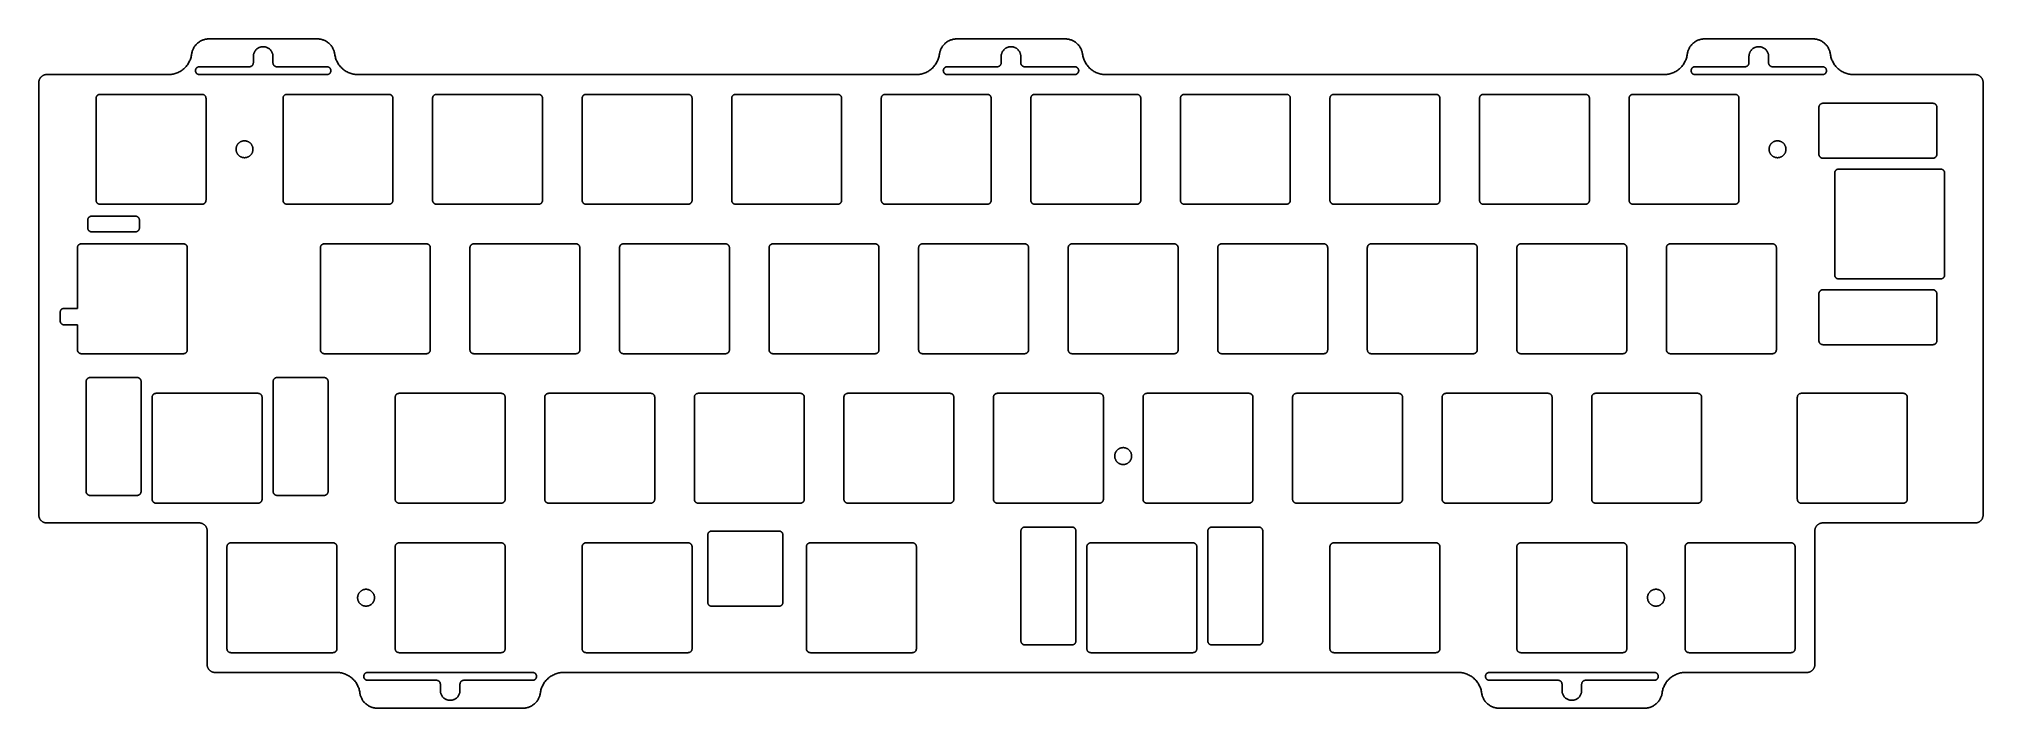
# Model space of a CAD drawing. Header units: millimetres. Extents: x -3282 to -3034, y -558 to -472.
import ezdxf

# ---------------------------------------------------------------- set-up
doc = ezdxf.new("R2010")
doc.units = ezdxf.units.MM
doc.layers.add('默认', color=7, linetype='Continuous', true_color=0xffffff)

msp = doc.modelspace()

# ---------------------------------------------------------------- linework, layer by layer
at = {"layer": '默认'}
for p, q in [((-3269.74, -495.07), (-3275.32, -495.07)), ((-3275.82, -495.57), (-3275.82, -496.57)), ((-3275.32, -497.07), (-3269.74, -497.07)), ((-3269.24, -496.57), (-3269.24, -495.57)), ((-3279.33, -507.32), (-3279.33, -508.42)), ((-3278.28, -506.82), (-3278.83, -506.82)), ((-3277.14, -506.82), (-3278.28, -506.82)), ((-3278.83, -508.92), (-3278.28, -508.92)), ((-3278.28, -508.92), (-3277.14, -508.92))]:
    msp.add_line(p, q, dxfattribs=at)
for points in [[(-3198.85, -550.2), (-3198.85, -537.2)], [(-3196.85, -535.7), (-3196.85, -544.28)], [(-3187.78, -535.2), (-3196.35, -535.2)], [(-3187.28, -544.28), (-3187.28, -535.7)], [(-3170.28, -550.2), (-3170.28, -537.2)], [(-3196.35, -544.78), (-3187.78, -544.78)]]:
    msp.add_lwpolyline(points, dxfattribs=at)
for points, weights in [([(-3262.59, -474.43), (-3262.33, -472.48), (-3260.36, -472.48)], [1, 0.752772652709, 1]), ([(-3246.59, -472.48), (-3244.63, -472.48), (-3244.36, -474.43)], [1, 0.752772652709, 1]), ([(-3167.34, -474.43), (-3167.08, -472.48), (-3165.11, -472.48)], [1, 0.752772652709, 1]), ([(-3151.34, -472.48), (-3149.38, -472.48), (-3149.11, -474.43)], [1, 0.752772652709, 1]), ([(-3072.09, -474.43), (-3071.83, -472.48), (-3069.86, -472.48)], [1, 0.752772652709, 1]), ([(-3056.09, -472.48), (-3054.13, -472.48), (-3053.86, -474.43)], [1, 0.752772652709, 1]), ([(-3265.56, -477.03), (-3262.94, -477.03), (-3262.59, -474.43)], [1, 0.752772652709, 1]), ([(-3244.36, -474.43), (-3244.01, -477.03), (-3241.39, -477.03)], [1, 0.752772652709, 1]), ([(-3170.31, -477.03), (-3167.69, -477.03), (-3167.34, -474.43)], [1, 0.752772652709, 1]), ([(-3149.11, -474.43), (-3148.76, -477.03), (-3146.14, -477.03)], [1, 0.752772652709, 1]), ([(-3075.06, -477.03), (-3072.44, -477.03), (-3072.09, -474.43)], [1, 0.752772652709, 1]), ([(-3053.86, -474.43), (-3053.51, -477.03), (-3050.89, -477.03)], [1, 0.752772652709, 1]), ([(-3282.05, -478.03), (-3282.05, -477.03), (-3281.05, -477.03)], [1, 0.707106781187, 1]), ([(-3254.73, -475.53), (-3254.73, -476.03), (-3255.23, -476.03)], [1, 0.707106781187, 1]), ([(-3251.73, -476.03), (-3252.23, -476.03), (-3252.23, -475.53)], [1, 0.707106781187, 1]), ([(-3159.48, -475.53), (-3159.48, -476.03), (-3159.98, -476.03)], [1, 0.707106781187, 1]), ([(-3156.48, -476.03), (-3156.98, -476.03), (-3156.98, -475.53)], [1, 0.707106781187, 1]), ([(-3064.23, -475.53), (-3064.23, -476.03), (-3064.73, -476.03)], [1, 0.707106781186, 1]), ([(-3061.23, -476.03), (-3061.73, -476.03), (-3061.73, -475.53)], [1, 0.707106781187, 1]), ([(-3035.41, -477.03), (-3034.41, -477.03), (-3034.41, -478.03)], [1, 0.707106781187, 1]), ([(-3274.26, -479.55), (-3274.76, -479.55), (-3274.76, -480.05)], [1, 0.707106781186, 1]), ([(-3260.76, -480.05), (-3260.76, -479.55), (-3261.26, -479.55)], [1, 0.707106781187, 1]), ([(-3250.45, -479.55), (-3250.95, -479.55), (-3250.95, -480.05)], [1, 0.707106781187, 1]), ([(-3236.95, -480.05), (-3236.95, -479.55), (-3237.45, -479.55)], [1, 0.707106781186, 1]), ([(-3231.4, -479.55), (-3231.9, -479.55), (-3231.9, -480.05)], [1, 0.707106781187, 1]), ([(-3217.9, -480.05), (-3217.9, -479.55), (-3218.4, -479.55)], [1, 0.707106781186, 1]), ([(-3212.35, -479.55), (-3212.85, -479.55), (-3212.85, -480.05)], [1, 0.707106781186, 1]), ([(-3198.85, -480.05), (-3198.85, -479.55), (-3199.35, -479.55)], [1, 0.707106781187, 1]), ([(-3193.3, -479.55), (-3193.8, -479.55), (-3193.8, -480.05)], [1, 0.707106781187, 1]), ([(-3179.8, -480.05), (-3179.8, -479.55), (-3180.3, -479.55)], [1, 0.707106781186, 1]), ([(-3174.25, -479.55), (-3174.75, -479.55), (-3174.75, -480.05)], [1, 0.707106781186, 1]), ([(-3160.75, -480.05), (-3160.75, -479.55), (-3161.25, -479.55)], [1, 0.707106781187, 1]), ([(-3155.2, -479.55), (-3155.7, -479.55), (-3155.7, -480.05)], [1, 0.707106781186, 1]), ([(-3141.7, -480.05), (-3141.7, -479.55), (-3142.2, -479.55)], [1, 0.707106781186, 1]), ([(-3136.15, -479.55), (-3136.65, -479.55), (-3136.65, -480.05)], [1, 0.707106781187, 1]), ([(-3122.65, -480.05), (-3122.65, -479.55), (-3123.15, -479.55)], [1, 0.707106781187, 1]), ([(-3117.1, -479.55), (-3117.6, -479.55), (-3117.6, -480.05)], [1, 0.707106781186, 1]), ([(-3103.6, -480.05), (-3103.6, -479.55), (-3104.1, -479.55)], [1, 0.707106781186, 1]), ([(-3098.05, -479.55), (-3098.55, -479.55), (-3098.55, -480.05)], [1, 0.707106781186, 1]), ([(-3084.55, -480.05), (-3084.55, -479.55), (-3085.05, -479.55)], [1, 0.707106781186, 1]), ([(-3079, -479.55), (-3079.5, -479.55), (-3079.5, -480.05)], [1, 0.707106781186, 1]), ([(-3065.5, -480.05), (-3065.5, -479.55), (-3066, -479.55)], [1, 0.707106781186, 1]), ([(-3054.82, -480.69), (-3055.32, -480.7), (-3055.32, -481.2)], [1, 0.707106781187, 1]), ([(-3040.3, -481.19), (-3040.3, -480.69), (-3040.8, -480.69)], [1, 0.707106781187, 1]), ([(-3055.32, -487.19), (-3055.32, -487.69), (-3054.82, -487.69)], [1, 0.707106781187, 1]), ([(-3052.81, -489.07), (-3053.31, -489.07), (-3053.31, -489.57)], [1, 0.707106781186, 1]), ([(-3039.31, -489.57), (-3039.31, -489.07), (-3039.81, -489.07)], [1, 0.707106781186, 1]), ([(-3275.32, -495.07), (-3275.82, -495.07), (-3275.82, -495.57)], [1, 0.707106781187, 1]), ([(-3274.76, -493.05), (-3274.76, -493.55), (-3274.26, -493.55)], [1, 0.707106781186, 1]), ([(-3269.24, -495.57), (-3269.24, -495.07), (-3269.74, -495.07)], [1, 0.707106781187, 1]), ([(-3261.26, -493.55), (-3260.76, -493.55), (-3260.76, -493.05)], [1, 0.707106781187, 1]), ([(-3250.95, -493.05), (-3250.95, -493.55), (-3250.45, -493.55)], [1, 0.707106781187, 1]), ([(-3237.45, -493.55), (-3236.95, -493.55), (-3236.95, -493.05)], [1, 0.707106781187, 1]), ([(-3231.9, -493.05), (-3231.9, -493.55), (-3231.4, -493.55)], [1, 0.707106781186, 1]), ([(-3218.4, -493.55), (-3217.9, -493.55), (-3217.9, -493.05)], [1, 0.707106781187, 1]), ([(-3212.85, -493.05), (-3212.85, -493.55), (-3212.35, -493.55)], [1, 0.707106781187, 1]), ([(-3199.35, -493.55), (-3198.85, -493.55), (-3198.85, -493.05)], [1, 0.707106781186, 1]), ([(-3193.8, -493.05), (-3193.8, -493.55), (-3193.3, -493.55)], [1, 0.707106781186, 1]), ([(-3180.3, -493.55), (-3179.8, -493.55), (-3179.8, -493.05)], [1, 0.707106781187, 1]), ([(-3174.75, -493.05), (-3174.75, -493.55), (-3174.25, -493.55)], [1, 0.707106781187, 1]), ([(-3161.25, -493.55), (-3160.75, -493.55), (-3160.75, -493.05)], [1, 0.707106781187, 1]), ([(-3155.7, -493.05), (-3155.7, -493.55), (-3155.2, -493.55)], [1, 0.707106781186, 1]), ([(-3142.2, -493.55), (-3141.7, -493.55), (-3141.7, -493.05)], [1, 0.707106781186, 1]), ([(-3136.65, -493.05), (-3136.65, -493.55), (-3136.15, -493.55)], [1, 0.707106781187, 1]), ([(-3123.15, -493.55), (-3122.65, -493.55), (-3122.65, -493.05)], [1, 0.707106781187, 1]), ([(-3117.6, -493.05), (-3117.6, -493.55), (-3117.1, -493.55)], [1, 0.707106781186, 1]), ([(-3104.1, -493.55), (-3103.6, -493.55), (-3103.6, -493.05)], [1, 0.707106781187, 1]), ([(-3098.55, -493.05), (-3098.55, -493.55), (-3098.05, -493.55)], [1, 0.707106781186, 1]), ([(-3085.05, -493.55), (-3084.55, -493.55), (-3084.55, -493.05)], [1, 0.707106781186, 1]), ([(-3079.5, -493.05), (-3079.5, -493.55), (-3079, -493.55)], [1, 0.707106781187, 1]), ([(-3066, -493.55), (-3065.5, -493.55), (-3065.5, -493.05)], [1, 0.707106781186, 1]), ([(-3275.82, -496.57), (-3275.82, -497.07), (-3275.32, -497.07)], [1, 0.707106781187, 1]), ([(-3269.74, -497.07), (-3269.24, -497.07), (-3269.24, -496.57)], [1, 0.707106781186, 1]), ([(-3276.64, -498.6), (-3277.14, -498.6), (-3277.14, -499.1)], [1, 0.707106781186, 1]), ([(-3263.14, -499.1), (-3263.14, -498.6), (-3263.64, -498.6)], [1, 0.707106781187, 1]), ([(-3245.69, -498.6), (-3246.19, -498.6), (-3246.19, -499.1)], [1, 0.707106781186, 1]), ([(-3232.19, -499.1), (-3232.19, -498.6), (-3232.69, -498.6)], [1, 0.707106781187, 1]), ([(-3226.64, -498.6), (-3227.14, -498.6), (-3227.14, -499.1)], [1, 0.707106781187, 1]), ([(-3213.14, -499.1), (-3213.14, -498.6), (-3213.64, -498.6)], [1, 0.707106781187, 1]), ([(-3207.59, -498.6), (-3208.09, -498.6), (-3208.09, -499.1)], [1, 0.707106781187, 1]), ([(-3194.09, -499.1), (-3194.09, -498.6), (-3194.59, -498.6)], [1, 0.707106781187, 1]), ([(-3188.54, -498.6), (-3189.04, -498.6), (-3189.04, -499.1)], [1, 0.707106781186, 1]), ([(-3175.04, -499.1), (-3175.04, -498.6), (-3175.54, -498.6)], [1, 0.707106781187, 1]), ([(-3169.49, -498.6), (-3169.99, -498.6), (-3169.99, -499.1)], [1, 0.707106781186, 1]), ([(-3155.99, -499.1), (-3155.99, -498.6), (-3156.49, -498.6)], [1, 0.707106781186, 1]), ([(-3150.44, -498.6), (-3150.94, -498.6), (-3150.94, -499.1)], [1, 0.707106781186, 1]), ([(-3136.94, -499.1), (-3136.94, -498.6), (-3137.44, -498.6)], [1, 0.707106781187, 1]), ([(-3131.39, -498.6), (-3131.89, -498.6), (-3131.89, -499.1)], [1, 0.707106781186, 1]), ([(-3117.89, -499.1), (-3117.89, -498.6), (-3118.39, -498.6)], [1, 0.707106781188, 1]), ([(-3112.34, -498.6), (-3112.84, -498.6), (-3112.84, -499.1)], [1, 0.707106781187, 1]), ([(-3098.84, -499.1), (-3098.84, -498.6), (-3099.34, -498.6)], [1, 0.707106781187, 1]), ([(-3093.29, -498.6), (-3093.79, -498.6), (-3093.79, -499.1)], [1, 0.707106781186, 1]), ([(-3079.79, -499.1), (-3079.79, -498.6), (-3080.29, -498.6)], [1, 0.707106781187, 1]), ([(-3074.24, -498.6), (-3074.74, -498.6), (-3074.74, -499.1)], [1, 0.707106781186, 1]), ([(-3060.74, -499.1), (-3060.74, -498.6), (-3061.24, -498.6)], [1, 0.707106781187, 1]), ([(-3053.31, -502.57), (-3053.31, -503.07), (-3052.81, -503.07)], [1, 0.707106781187, 1]), ([(-3039.81, -503.07), (-3039.31, -503.07), (-3039.31, -502.57)], [1, 0.707106781186, 1]), ([(-3055.32, -504.95), (-3055.32, -504.45), (-3054.82, -504.45)], [1, 0.707106781187, 1]), ([(-3278.83, -506.82), (-3279.33, -506.82), (-3279.33, -507.32)], [1, 0.707106781187, 1]), ([(-3279.33, -508.42), (-3279.33, -508.92), (-3278.83, -508.92)], [1, 0.707106781187, 1]), ([(-3277.14, -512.1), (-3277.14, -512.6), (-3276.64, -512.6)], [1, 0.707106781186, 1]), ([(-3263.64, -512.6), (-3263.14, -512.6), (-3263.14, -512.1)], [1, 0.707106781187, 1]), ([(-3246.19, -512.1), (-3246.19, -512.6), (-3245.69, -512.6)], [1, 0.707106781186, 1]), ([(-3232.69, -512.6), (-3232.19, -512.6), (-3232.19, -512.1)], [1, 0.707106781187, 1]), ([(-3227.14, -512.1), (-3227.14, -512.6), (-3226.64, -512.6)], [1, 0.707106781186, 1]), ([(-3213.64, -512.6), (-3213.14, -512.6), (-3213.14, -512.1)], [1, 0.707106781187, 1]), ([(-3208.09, -512.1), (-3208.09, -512.6), (-3207.59, -512.6)], [1, 0.707106781187, 1]), ([(-3194.59, -512.6), (-3194.09, -512.6), (-3194.09, -512.1)], [1, 0.707106781186, 1]), ([(-3189.04, -512.1), (-3189.04, -512.6), (-3188.54, -512.6)], [1, 0.707106781186, 1]), ([(-3175.54, -512.6), (-3175.04, -512.6), (-3175.04, -512.1)], [1, 0.707106781187, 1]), ([(-3169.99, -512.1), (-3169.99, -512.6), (-3169.49, -512.6)], [1, 0.707106781186, 1]), ([(-3156.49, -512.6), (-3155.99, -512.6), (-3155.99, -512.1)], [1, 0.707106781185, 1]), ([(-3150.94, -512.1), (-3150.94, -512.6), (-3150.44, -512.6)], [1, 0.707106781186, 1]), ([(-3137.44, -512.6), (-3136.94, -512.6), (-3136.94, -512.1)], [1, 0.707106781186, 1]), ([(-3131.89, -512.1), (-3131.89, -512.6), (-3131.39, -512.6)], [1, 0.707106781187, 1]), ([(-3118.39, -512.6), (-3117.89, -512.6), (-3117.89, -512.1)], [1, 0.707106781188, 1]), ([(-3112.84, -512.1), (-3112.84, -512.6), (-3112.34, -512.6)], [1, 0.707106781185, 1]), ([(-3099.34, -512.6), (-3098.84, -512.6), (-3098.84, -512.1)], [1, 0.707106781187, 1]), ([(-3093.79, -512.1), (-3093.79, -512.6), (-3093.29, -512.6)], [1, 0.707106781186, 1]), ([(-3080.29, -512.6), (-3079.79, -512.6), (-3079.79, -512.1)], [1, 0.707106781187, 1]), ([(-3074.74, -512.1), (-3074.74, -512.6), (-3074.24, -512.6)], [1, 0.707106781186, 1]), ([(-3061.24, -512.6), (-3060.74, -512.6), (-3060.74, -512.1)], [1, 0.707106781187, 1]), ([(-3054.82, -511.45), (-3055.32, -511.45), (-3055.32, -510.95)], [1, 0.707106781187, 1]), ([(-3040.3, -510.95), (-3040.3, -511.45), (-3040.8, -511.45)], [1, 0.707106781187, 1]), ([(-3269.53, -515.64), (-3269.03, -515.64), (-3269.03, -516.14)], [1, 0.707106781187, 1]), ([(-3251.71, -515.64), (-3252.21, -515.64), (-3252.21, -516.14)], [1, 0.707106781187, 1]), ([(-3267.12, -517.65), (-3267.62, -517.65), (-3267.62, -518.15)], [1, 0.707106781187, 1]), ([(-3253.62, -518.15), (-3253.62, -517.65), (-3254.12, -517.65)], [1, 0.707106781186, 1]), ([(-3236.16, -517.65), (-3236.66, -517.65), (-3236.66, -518.15)], [1, 0.707106781187, 1]), ([(-3222.66, -518.15), (-3222.66, -517.65), (-3223.16, -517.65)], [1, 0.707106781186, 1]), ([(-3217.11, -517.65), (-3217.61, -517.65), (-3217.61, -518.15)], [1, 0.707106781187, 1]), ([(-3203.61, -518.15), (-3203.61, -517.65), (-3204.11, -517.65)], [1, 0.707106781187, 1]), ([(-3198.06, -517.65), (-3198.56, -517.65), (-3198.56, -518.15)], [1, 0.707106781187, 1]), ([(-3184.56, -518.15), (-3184.56, -517.65), (-3185.06, -517.65)], [1, 0.707106781188, 1]), ([(-3179.01, -517.65), (-3179.51, -517.65), (-3179.51, -518.15)], [1, 0.707106781186, 1]), ([(-3165.51, -518.15), (-3165.51, -517.65), (-3166.01, -517.65)], [1, 0.707106781187, 1]), ([(-3159.96, -517.65), (-3160.46, -517.65), (-3160.46, -518.15)], [1, 0.707106781187, 1]), ([(-3146.46, -518.15), (-3146.46, -517.65), (-3146.96, -517.65)], [1, 0.707106781187, 1]), ([(-3140.91, -517.65), (-3141.41, -517.65), (-3141.41, -518.15)], [1, 0.707106781186, 1]), ([(-3127.41, -518.15), (-3127.41, -517.65), (-3127.91, -517.65)], [1, 0.707106781187, 1]), ([(-3121.86, -517.65), (-3122.36, -517.65), (-3122.36, -518.15)], [1, 0.707106781186, 1]), ([(-3108.36, -518.15), (-3108.36, -517.65), (-3108.86, -517.65)], [1, 0.707106781188, 1]), ([(-3102.81, -517.65), (-3103.31, -517.65), (-3103.31, -518.15)], [1, 0.707106781187, 1]), ([(-3089.31, -518.15), (-3089.31, -517.65), (-3089.81, -517.65)], [1, 0.707106781186, 1]), ([(-3083.76, -517.65), (-3084.26, -517.65), (-3084.26, -518.15)], [1, 0.707106781186, 1]), ([(-3070.26, -518.15), (-3070.26, -517.65), (-3070.76, -517.65)], [1, 0.707106781186, 1]), ([(-3057.57, -517.65), (-3058.07, -517.65), (-3058.07, -518.15)], [1, 0.707106781186, 1]), ([(-3044.07, -518.15), (-3044.07, -517.65), (-3044.57, -517.65)], [1, 0.707106781186, 1]), ([(-3275.53, -530.66), (-3276.03, -530.66), (-3276.03, -530.16)], [1, 0.707106781187, 1]), ([(-3269.03, -530.16), (-3269.04, -530.66), (-3269.54, -530.66)], [1, 0.707106781187, 1]), ([(-3267.62, -531.15), (-3267.62, -531.65), (-3267.12, -531.65)], [1, 0.707106781187, 1]), ([(-3254.12, -531.65), (-3253.62, -531.65), (-3253.62, -531.15)], [1, 0.707106781186, 1]), ([(-3252.21, -530.16), (-3252.21, -530.66), (-3251.71, -530.66)], [1, 0.707106781187, 1]), ([(-3245.71, -530.66), (-3245.21, -530.66), (-3245.21, -530.16)], [1, 0.707106781187, 1]), ([(-3236.66, -531.15), (-3236.66, -531.65), (-3236.16, -531.65)], [1, 0.707106781186, 1]), ([(-3223.16, -531.65), (-3222.66, -531.65), (-3222.66, -531.15)], [1, 0.707106781186, 1]), ([(-3217.61, -531.15), (-3217.61, -531.65), (-3217.11, -531.65)], [1, 0.707106781186, 1]), ([(-3204.11, -531.65), (-3203.61, -531.65), (-3203.61, -531.15)], [1, 0.707106781186, 1]), ([(-3198.56, -531.15), (-3198.56, -531.65), (-3198.06, -531.65)], [1, 0.707106781186, 1]), ([(-3185.06, -531.65), (-3184.56, -531.65), (-3184.56, -531.15)], [1, 0.707106781186, 1]), ([(-3179.51, -531.15), (-3179.51, -531.65), (-3179.01, -531.65)], [1, 0.707106781186, 1]), ([(-3166.01, -531.65), (-3165.51, -531.65), (-3165.51, -531.15)], [1, 0.707106781186, 1]), ([(-3160.46, -531.15), (-3160.46, -531.65), (-3159.96, -531.65)], [1, 0.707106781186, 1]), ([(-3146.96, -531.65), (-3146.46, -531.65), (-3146.46, -531.15)], [1, 0.707106781186, 1]), ([(-3141.41, -531.15), (-3141.41, -531.65), (-3140.91, -531.65)], [1, 0.707106781186, 1]), ([(-3127.91, -531.65), (-3127.41, -531.65), (-3127.41, -531.15)], [1, 0.707106781186, 1]), ([(-3122.36, -531.15), (-3122.36, -531.65), (-3121.86, -531.65)], [1, 0.707106781185, 1]), ([(-3108.86, -531.65), (-3108.36, -531.65), (-3108.36, -531.15)], [1, 0.707106781186, 1]), ([(-3103.31, -531.15), (-3103.31, -531.65), (-3102.81, -531.65)], [1, 0.707106781186, 1]), ([(-3089.81, -531.65), (-3089.31, -531.65), (-3089.31, -531.15)], [1, 0.707106781186, 1]), ([(-3084.26, -531.15), (-3084.26, -531.65), (-3083.76, -531.65)], [1, 0.707106781186, 1]), ([(-3070.76, -531.65), (-3070.26, -531.65), (-3070.26, -531.15)], [1, 0.707106781186, 1]), ([(-3058.07, -531.15), (-3058.07, -531.65), (-3057.57, -531.65)], [1, 0.707106781186, 1]), ([(-3044.57, -531.65), (-3044.07, -531.65), (-3044.07, -531.15)], [1, 0.707106781186, 1]), ([(-3281.05, -534.17), (-3282.05, -534.17), (-3282.05, -533.17)], [1, 0.707106781187, 1]), ([(-3260.61, -535.17), (-3260.61, -534.17), (-3261.61, -534.17)], [1, 0.707106781187, 1]), ([(-3156.96, -535.19), (-3156.96, -534.69), (-3156.46, -534.69)], [1, 0.707106781187, 1]), ([(-3126.16, -535.19), (-3126.16, -534.69), (-3126.66, -534.69)], [1, 0.707106781187, 1]), ([(-3054.84, -534.17), (-3055.84, -534.17), (-3055.84, -535.17)], [1, 0.707106781187, 1]), ([(-3034.41, -533.17), (-3034.41, -534.17), (-3035.41, -534.17)], [1, 0.707106781187, 1]), ([(-3257.59, -536.7), (-3258.09, -536.7), (-3258.09, -537.2)], [1, 0.707106781186, 1]), ([(-3244.09, -537.2), (-3244.09, -536.7), (-3244.59, -536.7)], [1, 0.707106781187, 1]), ([(-3236.16, -536.7), (-3236.66, -536.7), (-3236.66, -537.2)], [1, 0.707106781186, 1]), ([(-3222.66, -537.2), (-3222.66, -536.7), (-3223.16, -536.7)], [1, 0.707106781187, 1]), ([(-3212.35, -536.7), (-3212.85, -536.7), (-3212.85, -537.2)], [1, 0.707106781186, 1]), ([(-3198.85, -537.2), (-3198.85, -536.7), (-3199.35, -536.7)], [1, 0.707106781187, 1]), ([(-3196.35, -535.2), (-3196.85, -535.2), (-3196.85, -535.7)], [1, 0.707106781187, 1]), ([(-3187.28, -535.7), (-3187.28, -535.2), (-3187.78, -535.2)], [1, 0.707106781187, 1]), ([(-3183.78, -536.7), (-3184.28, -536.7), (-3184.28, -537.2)], [1, 0.707106781186, 1]), ([(-3170.28, -537.2), (-3170.28, -536.7), (-3170.78, -536.7)], [1, 0.707106781187, 1]), ([(-3148.06, -536.7), (-3148.56, -536.7), (-3148.56, -537.2)], [1, 0.707106781186, 1]), ([(-3134.56, -537.2), (-3134.56, -536.7), (-3135.06, -536.7)], [1, 0.707106781187, 1]), ([(-3117.1, -536.7), (-3117.6, -536.7), (-3117.6, -537.2)], [1, 0.707106781186, 1]), ([(-3103.6, -537.2), (-3103.6, -536.7), (-3104.1, -536.7)], [1, 0.707106781187, 1]), ([(-3093.29, -536.7), (-3093.79, -536.7), (-3093.79, -537.2)], [1, 0.707106781186, 1]), ([(-3079.79, -537.2), (-3079.79, -536.7), (-3080.29, -536.7)], [1, 0.707106781187, 1]), ([(-3071.86, -536.7), (-3072.36, -536.7), (-3072.36, -537.2)], [1, 0.707106781186, 1]), ([(-3058.36, -537.2), (-3058.36, -536.7), (-3058.86, -536.7)], [1, 0.707106781187, 1]), ([(-3196.85, -544.28), (-3196.85, -544.78), (-3196.35, -544.78)], [1, 0.707106781187, 1]), ([(-3187.78, -544.78), (-3187.28, -544.78), (-3187.28, -544.28)], [1, 0.707106781187, 1]), ([(-3156.46, -549.71), (-3156.96, -549.71), (-3156.96, -549.21)], [1, 0.707106781187, 1]), ([(-3149.96, -549.21), (-3149.96, -549.71), (-3150.46, -549.71)], [1, 0.707106781187, 1]), ([(-3133.16, -549.21), (-3133.16, -549.71), (-3132.66, -549.71)], [1, 0.707106781187, 1]), ([(-3126.66, -549.71), (-3126.16, -549.71), (-3126.16, -549.21)], [1, 0.707106781187, 1]), ([(-3259.61, -553.22), (-3260.61, -553.22), (-3260.61, -552.22)], [1, 0.707106781187, 1]), ([(-3258.09, -550.2), (-3258.09, -550.7), (-3257.59, -550.7)], [1, 0.707106781186, 1]), ([(-3244.59, -550.7), (-3244.09, -550.7), (-3244.09, -550.2)], [1, 0.707106781187, 1]), ([(-3236.66, -550.2), (-3236.66, -550.7), (-3236.16, -550.7)], [1, 0.707106781186, 1]), ([(-3223.16, -550.7), (-3222.66, -550.7), (-3222.66, -550.2)], [1, 0.707106781187, 1]), ([(-3212.85, -550.2), (-3212.85, -550.7), (-3212.35, -550.7)], [1, 0.707106781186, 1]), ([(-3199.35, -550.7), (-3198.85, -550.7), (-3198.85, -550.2)], [1, 0.707106781187, 1]), ([(-3184.28, -550.2), (-3184.28, -550.7), (-3183.78, -550.7)], [1, 0.707106781186, 1]), ([(-3170.78, -550.7), (-3170.28, -550.7), (-3170.28, -550.2)], [1, 0.707106781187, 1]), ([(-3148.56, -550.2), (-3148.56, -550.7), (-3148.06, -550.7)], [1, 0.707106781186, 1]), ([(-3135.06, -550.7), (-3134.56, -550.7), (-3134.56, -550.2)], [1, 0.707106781187, 1]), ([(-3117.6, -550.2), (-3117.6, -550.7), (-3117.1, -550.7)], [1, 0.707106781186, 1]), ([(-3104.1, -550.7), (-3103.6, -550.7), (-3103.6, -550.2)], [1, 0.707106781187, 1]), ([(-3093.79, -550.2), (-3093.79, -550.7), (-3093.29, -550.7)], [1, 0.707106781186, 1]), ([(-3080.29, -550.7), (-3079.79, -550.7), (-3079.79, -550.2)], [1, 0.707106781187, 1]), ([(-3072.36, -550.2), (-3072.36, -550.7), (-3071.86, -550.7)], [1, 0.707106781186, 1]), ([(-3058.86, -550.7), (-3058.36, -550.7), (-3058.36, -550.2)], [1, 0.707106781187, 1]), ([(-3055.84, -552.22), (-3055.84, -553.22), (-3056.84, -553.22)], [1, 0.707106781187, 1]), ([(-3241.16, -555.82), (-3241.51, -553.22), (-3244.13, -553.22)], [1, 0.752772652709, 1]), ([(-3231.41, -554.22), (-3230.91, -554.22), (-3230.91, -554.72)], [1, 0.707106781187, 1]), ([(-3228.41, -554.72), (-3228.41, -554.22), (-3227.91, -554.22)], [1, 0.707106781187, 1]), ([(-3215.2, -553.22), (-3217.82, -553.22), (-3218.17, -555.82)], [1, 0.752772652709, 1]), ([(-3098.28, -555.82), (-3098.63, -553.22), (-3101.26, -553.22)], [1, 0.752772652709, 1]), ([(-3088.54, -554.22), (-3088.04, -554.22), (-3088.04, -554.72)], [1, 0.707106781187, 1]), ([(-3085.54, -554.72), (-3085.54, -554.22), (-3085.04, -554.22)], [1, 0.707106781187, 1]), ([(-3072.32, -553.22), (-3074.94, -553.22), (-3075.29, -555.82)], [1, 0.752772652709, 1]), ([(-3238.93, -557.77), (-3240.9, -557.77), (-3241.16, -555.82)], [1, 0.752772652709, 1]), ([(-3218.17, -555.82), (-3218.43, -557.77), (-3220.4, -557.77)], [1, 0.752772652709, 1]), ([(-3096.05, -557.77), (-3098.02, -557.77), (-3098.28, -555.82)], [1, 0.752772652709, 1]), ([(-3075.29, -555.82), (-3075.56, -557.77), (-3077.52, -557.77)], [1, 0.752772652709, 1])]:
    msp.add_rational_spline(points, weights, degree=2, dxfattribs=at)
for points in [[(-3260.36, -472.48), (-3253.48, -472.48), (-3246.59, -472.48)], [(-3165.11, -472.48), (-3158.23, -472.48), (-3151.34, -472.48)], [(-3069.86, -472.48), (-3062.98, -472.48), (-3056.09, -472.48)], [(-3254.73, -474.73), (-3254.73, -475.13), (-3254.73, -475.53)], [(-3252.23, -475.53), (-3252.23, -475.13), (-3252.23, -474.73)], [(-3159.48, -474.73), (-3159.48, -475.13), (-3159.48, -475.53)], [(-3156.98, -475.53), (-3156.98, -475.13), (-3156.98, -474.73)], [(-3064.23, -474.73), (-3064.23, -475.13), (-3064.23, -475.53)], [(-3061.73, -475.53), (-3061.73, -475.13), (-3061.73, -474.73)], [(-3281.05, -477.03), (-3279.75, -477.03), (-3265.56, -477.03)], [(-3255.23, -476.03), (-3258.41, -476.03), (-3261.6, -476.03)], [(-3261.6, -477.03), (-3253.48, -477.03), (-3245.35, -477.03)], [(-3245.35, -476.03), (-3248.54, -476.03), (-3251.73, -476.03)], [(-3241.39, -477.03), (-3210.62, -477.03), (-3170.31, -477.03)], [(-3159.98, -476.03), (-3163.16, -476.03), (-3166.35, -476.03)], [(-3166.35, -477.03), (-3158.23, -477.03), (-3150.1, -477.03)], [(-3150.1, -476.03), (-3153.29, -476.03), (-3156.48, -476.03)], [(-3146.14, -477.03), (-3105.88, -477.03), (-3075.06, -477.03)], [(-3064.73, -476.03), (-3067.91, -476.03), (-3071.1, -476.03)], [(-3071.1, -477.03), (-3062.98, -477.03), (-3054.85, -477.03)], [(-3054.85, -476.03), (-3058.04, -476.03), (-3061.23, -476.03)], [(-3050.89, -477.03), (-3041.7, -477.03), (-3035.41, -477.03)], [(-3282.05, -533.17), (-3282.05, -505.6), (-3282.05, -478.03)], [(-3274.76, -480.05), (-3274.76, -486.55), (-3274.76, -493.05)], [(-3261.26, -479.55), (-3267.76, -479.55), (-3274.26, -479.55)], [(-3260.76, -493.05), (-3260.76, -486.55), (-3260.76, -480.05)], [(-3250.95, -480.05), (-3250.95, -486.55), (-3250.95, -493.05)], [(-3237.45, -479.55), (-3243.95, -479.55), (-3250.45, -479.55)], [(-3236.95, -493.05), (-3236.95, -486.55), (-3236.95, -480.05)], [(-3231.9, -480.05), (-3231.9, -486.55), (-3231.9, -493.05)], [(-3218.4, -479.55), (-3224.9, -479.55), (-3231.4, -479.55)], [(-3217.9, -493.05), (-3217.9, -486.55), (-3217.9, -480.05)], [(-3212.85, -480.05), (-3212.85, -486.55), (-3212.85, -493.05)], [(-3199.35, -479.55), (-3205.85, -479.55), (-3212.35, -479.55)], [(-3198.85, -493.05), (-3198.85, -486.55), (-3198.85, -480.05)], [(-3193.8, -480.05), (-3193.8, -486.55), (-3193.8, -493.05)], [(-3180.3, -479.55), (-3186.8, -479.55), (-3193.3, -479.55)], [(-3179.8, -493.05), (-3179.8, -486.55), (-3179.8, -480.05)], [(-3174.75, -480.05), (-3174.75, -486.55), (-3174.75, -493.05)], [(-3161.25, -479.55), (-3167.75, -479.55), (-3174.25, -479.55)], [(-3160.75, -493.05), (-3160.75, -486.55), (-3160.75, -480.05)], [(-3155.7, -480.05), (-3155.7, -486.55), (-3155.7, -493.05)], [(-3142.2, -479.55), (-3148.7, -479.55), (-3155.2, -479.55)], [(-3141.7, -493.05), (-3141.7, -486.55), (-3141.7, -480.05)], [(-3136.65, -480.05), (-3136.65, -486.55), (-3136.65, -493.05)], [(-3123.15, -479.55), (-3129.65, -479.55), (-3136.15, -479.55)], [(-3122.65, -493.05), (-3122.65, -486.55), (-3122.65, -480.05)], [(-3117.6, -480.05), (-3117.6, -486.55), (-3117.6, -493.05)], [(-3104.1, -479.55), (-3110.6, -479.55), (-3117.1, -479.55)], [(-3103.6, -493.05), (-3103.6, -486.55), (-3103.6, -480.05)], [(-3098.55, -480.05), (-3098.55, -486.55), (-3098.55, -493.05)], [(-3085.05, -479.55), (-3091.55, -479.55), (-3098.05, -479.55)], [(-3084.55, -493.05), (-3084.55, -486.55), (-3084.55, -480.05)], [(-3079.5, -480.05), (-3079.5, -486.55), (-3079.5, -493.05)], [(-3066, -479.55), (-3072.5, -479.55), (-3079, -479.55)], [(-3065.5, -493.05), (-3065.5, -486.55), (-3065.5, -480.05)], [(-3034.41, -478.03), (-3034.41, -505.6), (-3034.41, -533.17)], [(-3055.32, -481.2), (-3055.32, -484.19), (-3055.32, -487.19)], [(-3040.8, -480.69), (-3047.81, -480.69), (-3054.82, -480.69)], [(-3040.3, -487.15), (-3040.3, -484.17), (-3040.3, -481.19)], [(-3054.82, -487.69), (-3047.82, -487.69), (-3040.83, -487.69)], [(-3053.31, -489.57), (-3053.31, -496.07), (-3053.31, -502.57)], [(-3039.81, -489.07), (-3046.31, -489.07), (-3052.81, -489.07)], [(-3039.31, -502.57), (-3039.31, -496.07), (-3039.31, -489.57)], [(-3274.26, -493.55), (-3267.76, -493.55), (-3261.26, -493.55)], [(-3250.45, -493.55), (-3243.95, -493.55), (-3237.45, -493.55)], [(-3231.4, -493.55), (-3224.9, -493.55), (-3218.4, -493.55)], [(-3212.35, -493.55), (-3205.85, -493.55), (-3199.35, -493.55)], [(-3193.3, -493.55), (-3186.8, -493.55), (-3180.3, -493.55)], [(-3174.25, -493.55), (-3167.75, -493.55), (-3161.25, -493.55)], [(-3155.2, -493.55), (-3148.7, -493.55), (-3142.2, -493.55)], [(-3136.15, -493.55), (-3129.65, -493.55), (-3123.15, -493.55)], [(-3117.1, -493.55), (-3110.6, -493.55), (-3104.1, -493.55)], [(-3098.05, -493.55), (-3091.55, -493.55), (-3085.05, -493.55)], [(-3079, -493.55), (-3072.5, -493.55), (-3066, -493.55)], [(-3277.14, -499.1), (-3277.14, -502.96), (-3277.14, -506.82)], [(-3263.64, -498.6), (-3269.07, -498.6), (-3276.64, -498.6)], [(-3263.14, -512.1), (-3263.14, -505.6), (-3263.14, -499.1)], [(-3246.19, -499.1), (-3246.19, -505.6), (-3246.19, -512.1)], [(-3232.69, -498.6), (-3239.19, -498.6), (-3245.69, -498.6)], [(-3232.19, -512.1), (-3232.19, -505.6), (-3232.19, -499.1)], [(-3227.14, -499.1), (-3227.14, -505.6), (-3227.14, -512.1)], [(-3213.64, -498.6), (-3220.14, -498.6), (-3226.64, -498.6)], [(-3213.14, -512.1), (-3213.14, -505.6), (-3213.14, -499.1)], [(-3208.09, -499.1), (-3208.09, -505.6), (-3208.09, -512.1)], [(-3194.59, -498.6), (-3201.09, -498.6), (-3207.59, -498.6)], [(-3194.09, -512.1), (-3194.09, -505.6), (-3194.09, -499.1)], [(-3189.04, -499.1), (-3189.04, -505.6), (-3189.04, -512.1)], [(-3175.54, -498.6), (-3182.04, -498.6), (-3188.54, -498.6)], [(-3175.04, -512.1), (-3175.04, -505.6), (-3175.04, -499.1)], [(-3169.99, -499.1), (-3169.99, -505.6), (-3169.99, -512.1)], [(-3156.49, -498.6), (-3162.99, -498.6), (-3169.49, -498.6)], [(-3155.99, -512.1), (-3155.99, -505.6), (-3155.99, -499.1)], [(-3150.94, -499.1), (-3150.94, -505.6), (-3150.94, -512.1)], [(-3137.44, -498.6), (-3143.94, -498.6), (-3150.44, -498.6)], [(-3136.94, -512.1), (-3136.94, -505.6), (-3136.94, -499.1)], [(-3131.89, -499.1), (-3131.89, -505.6), (-3131.89, -512.1)], [(-3118.39, -498.6), (-3124.89, -498.6), (-3131.39, -498.6)], [(-3117.89, -512.1), (-3117.89, -505.6), (-3117.89, -499.1)], [(-3112.84, -499.1), (-3112.84, -505.6), (-3112.84, -512.1)], [(-3099.34, -498.6), (-3105.84, -498.6), (-3112.34, -498.6)], [(-3098.84, -512.1), (-3098.84, -505.6), (-3098.84, -499.1)], [(-3093.79, -499.1), (-3093.79, -505.6), (-3093.79, -512.1)], [(-3080.29, -498.6), (-3086.79, -498.6), (-3093.29, -498.6)], [(-3079.79, -512.1), (-3079.79, -505.6), (-3079.79, -499.1)], [(-3074.74, -499.1), (-3074.74, -505.6), (-3074.74, -512.1)], [(-3061.24, -498.6), (-3067.74, -498.6), (-3074.24, -498.6)], [(-3060.74, -512.1), (-3060.74, -505.6), (-3060.74, -499.1)], [(-3055.32, -510.95), (-3055.32, -507.95), (-3055.32, -504.95)], [(-3054.82, -504.45), (-3047.82, -504.45), (-3040.83, -504.45)], [(-3052.81, -503.07), (-3046.31, -503.07), (-3039.81, -503.07)], [(-3040.3, -504.99), (-3040.3, -507.97), (-3040.3, -510.95)], [(-3277.14, -508.92), (-3277.14, -510.51), (-3277.14, -512.1)], [(-3276.64, -512.6), (-3269.07, -512.6), (-3263.64, -512.6)], [(-3245.69, -512.6), (-3239.19, -512.6), (-3232.69, -512.6)], [(-3226.64, -512.6), (-3220.14, -512.6), (-3213.64, -512.6)], [(-3207.59, -512.6), (-3201.09, -512.6), (-3194.59, -512.6)], [(-3188.54, -512.6), (-3182.04, -512.6), (-3175.54, -512.6)], [(-3169.49, -512.6), (-3162.99, -512.6), (-3156.49, -512.6)], [(-3150.44, -512.6), (-3143.94, -512.6), (-3137.44, -512.6)], [(-3131.39, -512.6), (-3124.89, -512.6), (-3118.39, -512.6)], [(-3112.34, -512.6), (-3105.84, -512.6), (-3099.34, -512.6)], [(-3093.29, -512.6), (-3086.79, -512.6), (-3080.29, -512.6)], [(-3074.24, -512.6), (-3067.74, -512.6), (-3061.24, -512.6)], [(-3040.8, -511.45), (-3047.81, -511.45), (-3054.82, -511.45)], [(-3276.03, -530.16), (-3276.03, -523.16), (-3276.03, -516.17)], [(-3275.49, -515.64), (-3272.51, -515.64), (-3269.53, -515.64)], [(-3269.03, -516.14), (-3269.03, -523.15), (-3269.03, -530.16)], [(-3252.21, -516.14), (-3252.21, -523.15), (-3252.21, -530.16)], [(-3245.75, -515.64), (-3248.73, -515.64), (-3251.71, -515.64)], [(-3245.21, -530.16), (-3245.21, -523.16), (-3245.21, -516.17)], [(-3267.62, -518.15), (-3267.62, -524.65), (-3267.62, -531.15)], [(-3254.12, -517.65), (-3260.62, -517.65), (-3267.12, -517.65)], [(-3253.62, -531.15), (-3253.62, -524.65), (-3253.62, -518.15)], [(-3236.66, -518.15), (-3236.66, -524.65), (-3236.66, -531.15)], [(-3223.16, -517.65), (-3229.66, -517.65), (-3236.16, -517.65)], [(-3222.66, -531.15), (-3222.66, -524.65), (-3222.66, -518.15)], [(-3217.61, -518.15), (-3217.61, -524.65), (-3217.61, -531.15)], [(-3204.11, -517.65), (-3210.61, -517.65), (-3217.11, -517.65)], [(-3203.61, -531.15), (-3203.61, -524.65), (-3203.61, -518.15)], [(-3198.56, -518.15), (-3198.56, -524.65), (-3198.56, -531.15)], [(-3185.06, -517.65), (-3191.56, -517.65), (-3198.06, -517.65)], [(-3184.56, -531.15), (-3184.56, -524.65), (-3184.56, -518.15)], [(-3179.51, -518.15), (-3179.51, -524.65), (-3179.51, -531.15)], [(-3166.01, -517.65), (-3172.51, -517.65), (-3179.01, -517.65)], [(-3165.51, -531.15), (-3165.51, -524.65), (-3165.51, -518.15)], [(-3160.46, -518.15), (-3160.46, -524.65), (-3160.46, -531.15)], [(-3146.96, -517.65), (-3153.46, -517.65), (-3159.96, -517.65)], [(-3146.46, -531.15), (-3146.46, -524.65), (-3146.46, -518.15)], [(-3141.41, -518.15), (-3141.41, -524.65), (-3141.41, -531.15)], [(-3127.91, -517.65), (-3134.41, -517.65), (-3140.91, -517.65)], [(-3127.41, -531.15), (-3127.41, -524.65), (-3127.41, -518.15)], [(-3122.36, -518.15), (-3122.36, -524.65), (-3122.36, -531.15)], [(-3108.86, -517.65), (-3115.36, -517.65), (-3121.86, -517.65)], [(-3108.36, -531.15), (-3108.36, -524.65), (-3108.36, -518.15)], [(-3103.31, -518.15), (-3103.31, -524.65), (-3103.31, -531.15)], [(-3089.81, -517.65), (-3096.31, -517.65), (-3102.81, -517.65)], [(-3089.31, -531.15), (-3089.31, -524.65), (-3089.31, -518.15)], [(-3084.26, -518.15), (-3084.26, -524.65), (-3084.26, -531.15)], [(-3070.76, -517.65), (-3077.26, -517.65), (-3083.76, -517.65)], [(-3070.26, -531.15), (-3070.26, -524.65), (-3070.26, -518.15)], [(-3058.07, -518.15), (-3058.07, -524.65), (-3058.07, -531.15)], [(-3044.57, -517.65), (-3051.07, -517.65), (-3057.57, -517.65)], [(-3044.07, -531.15), (-3044.07, -524.65), (-3044.07, -518.15)], [(-3269.54, -530.66), (-3272.54, -530.66), (-3275.53, -530.66)], [(-3267.12, -531.65), (-3260.62, -531.65), (-3254.12, -531.65)], [(-3251.71, -530.66), (-3248.71, -530.66), (-3245.71, -530.66)], [(-3236.16, -531.65), (-3229.66, -531.65), (-3223.16, -531.65)], [(-3217.11, -531.65), (-3210.61, -531.65), (-3204.11, -531.65)], [(-3198.06, -531.65), (-3191.56, -531.65), (-3185.06, -531.65)], [(-3179.01, -531.65), (-3172.51, -531.65), (-3166.01, -531.65)], [(-3159.96, -531.65), (-3153.46, -531.65), (-3146.96, -531.65)], [(-3140.91, -531.65), (-3134.41, -531.65), (-3127.91, -531.65)], [(-3121.86, -531.65), (-3115.36, -531.65), (-3108.86, -531.65)], [(-3102.81, -531.65), (-3096.31, -531.65), (-3089.81, -531.65)], [(-3083.76, -531.65), (-3077.26, -531.65), (-3070.76, -531.65)], [(-3057.57, -531.65), (-3051.07, -531.65), (-3044.57, -531.65)], [(-3261.61, -534.17), (-3271.33, -534.17), (-3281.05, -534.17)], [(-3156.46, -534.69), (-3153.48, -534.69), (-3150.5, -534.69)], [(-3126.66, -534.69), (-3129.64, -534.69), (-3132.62, -534.69)], [(-3035.41, -534.17), (-3045.12, -534.17), (-3054.84, -534.17)], [(-3260.61, -552.22), (-3260.61, -543.69), (-3260.61, -535.17)], [(-3258.09, -537.2), (-3258.09, -543.7), (-3258.09, -550.2)], [(-3244.59, -536.7), (-3251.09, -536.7), (-3257.59, -536.7)], [(-3244.09, -550.2), (-3244.09, -543.7), (-3244.09, -537.2)], [(-3236.66, -537.2), (-3236.66, -543.7), (-3236.66, -550.2)], [(-3223.16, -536.7), (-3229.66, -536.7), (-3236.16, -536.7)], [(-3222.66, -550.2), (-3222.66, -543.7), (-3222.66, -537.2)], [(-3212.85, -537.2), (-3212.85, -543.7), (-3212.85, -550.2)], [(-3199.35, -536.7), (-3205.85, -536.7), (-3212.35, -536.7)], [(-3184.28, -537.2), (-3184.28, -543.7), (-3184.28, -550.2)], [(-3170.78, -536.7), (-3177.28, -536.7), (-3183.78, -536.7)], [(-3156.96, -549.21), (-3156.96, -542.2), (-3156.96, -535.19)], [(-3149.96, -535.22), (-3149.96, -542.21), (-3149.96, -549.21)], [(-3148.56, -537.2), (-3148.56, -543.7), (-3148.56, -550.2)], [(-3135.06, -536.7), (-3141.56, -536.7), (-3148.06, -536.7)], [(-3134.56, -550.2), (-3134.56, -543.7), (-3134.56, -537.2)], [(-3133.16, -535.22), (-3133.16, -542.21), (-3133.16, -549.21)], [(-3126.16, -549.21), (-3126.16, -542.2), (-3126.16, -535.19)], [(-3117.6, -537.2), (-3117.6, -543.7), (-3117.6, -550.2)], [(-3104.1, -536.7), (-3110.6, -536.7), (-3117.1, -536.7)], [(-3103.6, -550.2), (-3103.6, -543.7), (-3103.6, -537.2)], [(-3093.79, -537.2), (-3093.79, -543.7), (-3093.79, -550.2)], [(-3080.29, -536.7), (-3086.79, -536.7), (-3093.29, -536.7)], [(-3079.79, -550.2), (-3079.79, -543.7), (-3079.79, -537.2)], [(-3072.36, -537.2), (-3072.36, -543.7), (-3072.36, -550.2)], [(-3058.86, -536.7), (-3065.36, -536.7), (-3071.86, -536.7)], [(-3058.36, -550.2), (-3058.36, -543.7), (-3058.36, -537.2)], [(-3055.84, -535.17), (-3055.84, -543.69), (-3055.84, -552.22)], [(-3150.46, -549.71), (-3153.46, -549.71), (-3156.46, -549.71)], [(-3132.66, -549.71), (-3129.66, -549.71), (-3126.66, -549.71)], [(-3257.59, -550.7), (-3251.09, -550.7), (-3244.59, -550.7)], [(-3236.16, -550.7), (-3229.66, -550.7), (-3223.16, -550.7)], [(-3212.35, -550.7), (-3205.85, -550.7), (-3199.35, -550.7)], [(-3183.78, -550.7), (-3177.28, -550.7), (-3170.78, -550.7)], [(-3148.06, -550.7), (-3141.56, -550.7), (-3135.06, -550.7)], [(-3117.1, -550.7), (-3110.6, -550.7), (-3104.1, -550.7)], [(-3093.29, -550.7), (-3086.79, -550.7), (-3080.29, -550.7)], [(-3071.86, -550.7), (-3065.36, -550.7), (-3058.86, -550.7)], [(-3244.13, -553.22), (-3251.87, -553.22), (-3259.61, -553.22)], [(-3219.16, -553.22), (-3229.66, -553.22), (-3240.17, -553.22)], [(-3240.17, -554.22), (-3235.79, -554.22), (-3231.41, -554.22)], [(-3227.91, -554.22), (-3223.54, -554.22), (-3219.16, -554.22)], [(-3101.26, -553.22), (-3158.23, -553.22), (-3215.2, -553.22)], [(-3076.29, -553.22), (-3086.79, -553.22), (-3097.29, -553.22)], [(-3097.29, -554.22), (-3092.92, -554.22), (-3088.54, -554.22)], [(-3085.04, -554.22), (-3080.66, -554.22), (-3076.29, -554.22)], [(-3056.84, -553.22), (-3062.37, -553.22), (-3072.32, -553.22)], [(-3230.91, -554.72), (-3230.91, -555.12), (-3230.91, -555.52)], [(-3228.41, -555.52), (-3228.41, -555.12), (-3228.41, -554.72)], [(-3088.04, -554.72), (-3088.04, -555.12), (-3088.04, -555.52)], [(-3085.54, -555.52), (-3085.54, -555.12), (-3085.54, -554.72)], [(-3220.4, -557.77), (-3229.66, -557.77), (-3238.93, -557.77)], [(-3077.52, -557.77), (-3086.79, -557.77), (-3096.05, -557.77)]]:
    msp.add_open_spline(points, degree=2, dxfattribs=at)
for points, weights, knots in [([(-3252.23, -474.73), (-3252.23, -473.48), (-3253.48, -473.48), (-3254.73, -473.48), (-3254.73, -474.73)], [1, 0.707106803035, 1.0000000618, 0.707106824884, 1], [-242.193368, -242.193368, -242.193368, -240.229872, -240.229872, -238.266377, -238.266377, -238.266377]), ([(-3156.98, -474.73), (-3156.98, -473.48), (-3158.23, -473.48), (-3159.48, -473.48), (-3159.48, -474.73)], [1, 0.707106803035, 1.0000000618, 0.707106824884, 1], [-147.969501, -147.969501, -147.969501, -146.006006, -146.006006, -144.04251, -144.04251, -144.04251]), ([(-3061.73, -474.73), (-3061.73, -473.48), (-3062.98, -473.48), (-3064.23, -473.48), (-3064.23, -474.73)], [1, 0.707106803035, 1.0000000618, 0.707106824884, 1], [-108.885828, -108.885828, -108.885828, -106.922332, -106.922332, -104.958837, -104.958837, -104.958837]), ([(-3261.6, -476.03), (-3261.93, -476.03), (-3262.06, -476.34), (-3262.16, -476.58), (-3262.01, -476.81), (-3261.87, -477.03), (-3261.6, -477.03)], [1, 0.831555271881, 1, 0.881884916812, 1, 0.881884916812, 1], [-230.34508, -230.34508, -230.34508, -229.756186, -229.756186, -229.265235, -229.265235, -228.774284, -228.774284, -228.774284]), ([(-3245.35, -477.03), (-3245.11, -477.03), (-3244.96, -476.84), (-3244.81, -476.64), (-3244.87, -476.41), (-3244.96, -476.03), (-3245.35, -476.03)], [1, 0.898383925084, 1, 0.898383925084, 1, 0.789160246438, 1], [-212.602137, -212.602137, -212.602137, -212.147417, -212.147417, -211.692696, -211.692696, -211.031341, -211.031341, -211.031341]), ([(-3166.35, -476.03), (-3166.68, -476.03), (-3166.81, -476.34), (-3166.91, -476.58), (-3166.76, -476.81), (-3166.62, -477.03), (-3166.35, -477.03)], [1, 0.831555271881, 1, 0.881884916812, 1, 0.881884916812, 1], [-136.121214, -136.121214, -136.121214, -135.532319, -135.532319, -135.041368, -135.041368, -134.550417, -134.550417, -134.550417]), ([(-3150.1, -477.03), (-3149.86, -477.03), (-3149.71, -476.84), (-3149.56, -476.64), (-3149.62, -476.41), (-3149.71, -476.03), (-3150.1, -476.03)], [1, 0.898383925084, 1, 0.898383925084, 1, 0.789160246438, 1], [-118.378271, -118.378271, -118.378271, -117.92355, -117.92355, -117.46883, -117.46883, -116.807474, -116.807474, -116.807474]), ([(-3071.1, -476.03), (-3071.43, -476.03), (-3071.56, -476.34), (-3071.66, -476.58), (-3071.51, -476.81), (-3071.37, -477.03), (-3071.1, -477.03)], [1, 0.831555271881, 1, 0.881884916812, 1, 0.881884916812, 1], [-97.03754, -97.03754, -97.03754, -96.448646, -96.448646, -95.957695, -95.957695, -95.466744, -95.466744, -95.466744]), ([(-3054.85, -477.03), (-3054.61, -477.03), (-3054.46, -476.84), (-3054.31, -476.64), (-3054.37, -476.41), (-3054.46, -476.03), (-3054.85, -476.03)], [1, 0.898383925084, 1, 0.898383925084, 1, 0.789160246438, 1], [-79.294597, -79.294597, -79.294597, -78.839877, -78.839877, -78.385156, -78.385156, -77.723801, -77.723801, -77.723801]), ([(-3254.78, -486.55), (-3254.78, -485.47), (-3255.86, -485.47), (-3256.93, -485.47), (-3256.93, -486.55), (-3256.93, -487.62), (-3255.86, -487.62), (-3254.78, -487.62), (-3254.78, -486.55)], [1, 0.707106781187, 1, 0.707106781187, 1, 0.707106781187, 1, 0.707106781187, 1], [0, 0, 0, 1.688606, 1.688606, 3.377212, 3.377212, 5.065818, 5.065818, 6.754424, 6.754424, 6.754424]), ([(-3059.52, -486.55), (-3059.52, -485.47), (-3060.6, -485.47), (-3061.67, -485.47), (-3061.67, -486.55), (-3061.67, -487.62), (-3060.6, -487.62), (-3059.52, -487.62), (-3059.52, -486.55)], [1, 0.707106781187, 1, 0.707106781187, 1, 0.707106781187, 1, 0.707106781187, 1], [0, 0, 0, 1.688606, 1.688606, 3.377212, 3.377212, 5.065818, 5.065818, 6.754424, 6.754424, 6.754424]), ([(-3040.83, -487.69), (-3040.6, -487.7), (-3040.45, -487.54), (-3040.29, -487.38), (-3040.3, -487.15)], [1, 0.916284998338, 1, 0.916284998338, 1], [1988.6429263, 1988.6429263, 1988.6429263, 1989.0680246, 1989.0680246, 1989.493123, 1989.493123, 1989.493123]), ([(-3040.83, -504.45), (-3040.6, -504.45), (-3040.45, -504.61), (-3040.29, -504.77), (-3040.3, -504.99)], [1, 0.916284998338, 1, 0.916284998338, 1], [1988.6429263, 1988.6429263, 1988.6429263, 1989.0680246, 1989.0680246, 1989.493123, 1989.493123, 1989.493123]), ([(-3276.03, -516.17), (-3276.04, -515.95), (-3275.88, -515.79), (-3275.72, -515.63), (-3275.49, -515.64)], [1, 0.916284998338, 1, 0.916284998338, 1], [1988.6429263, 1988.6429263, 1988.6429263, 1989.0680246, 1989.0680246, 1989.493123, 1989.493123, 1989.493123]), ([(-3245.21, -516.17), (-3245.2, -515.95), (-3245.36, -515.79), (-3245.53, -515.63), (-3245.75, -515.64)], [1, 0.916284998338, 1, 0.916284998338, 1], [1988.6429263, 1988.6429263, 1988.6429263, 1989.0680246, 1989.0680246, 1989.493123, 1989.493123, 1989.493123]), ([(-3142.86, -525.65), (-3142.86, -524.57), (-3143.94, -524.57), (-3145.01, -524.57), (-3145.01, -525.65), (-3145.01, -526.72), (-3143.94, -526.72), (-3142.86, -526.72), (-3142.86, -525.65)], [1, 0.707106781187, 1, 0.707106781187, 1, 0.707106781187, 1, 0.707106781187, 1], [0, 0, 0, 1.688606, 1.688606, 3.377212, 3.377212, 5.065818, 5.065818, 6.754424, 6.754424, 6.754424]), ([(-3150.5, -534.69), (-3150.27, -534.68), (-3150.11, -534.84), (-3149.95, -535), (-3149.96, -535.22)], [1, 0.916284998338, 1, 0.916284998338, 1], [1568.7827231, 1568.7827231, 1568.7827231, 1569.2078215, 1569.2078215, 1569.6329199, 1569.6329199, 1569.6329199]), ([(-3132.62, -534.69), (-3132.84, -534.68), (-3133, -534.84), (-3133.16, -535), (-3133.16, -535.22)], [1, 0.916284998338, 1, 0.916284998338, 1], [1568.7827231, 1568.7827231, 1568.7827231, 1569.2078215, 1569.2078215, 1569.6329199, 1569.6329199, 1569.6329199]), ([(-3239.3, -543.7), (-3239.3, -542.62), (-3240.38, -542.62), (-3241.45, -542.62), (-3241.45, -543.7), (-3241.45, -544.77), (-3240.38, -544.77), (-3239.3, -544.77), (-3239.3, -543.7)], [1, 0.707106781187, 1, 0.707106781187, 1, 0.707106781187, 1, 0.707106781187, 1], [0, 0, 0, 1.688606, 1.688606, 3.377212, 3.377212, 5.065818, 5.065818, 6.754424, 6.754424, 6.754424]), ([(-3075, -543.7), (-3075, -542.62), (-3076.07, -542.62), (-3077.15, -542.62), (-3077.15, -543.7), (-3077.15, -544.77), (-3076.07, -544.77), (-3075, -544.77), (-3075, -543.7)], [1, 0.707106781187, 1, 0.707106781187, 1, 0.707106781187, 1, 0.707106781187, 1], [0, 0, 0, 1.688606, 1.688606, 3.377212, 3.377212, 5.065818, 5.065818, 6.754424, 6.754424, 6.754424]), ([(-3240.17, -553.22), (-3240.43, -553.22), (-3240.58, -553.44), (-3240.73, -553.66), (-3240.63, -553.91), (-3240.5, -554.22), (-3240.17, -554.22)], [1, 0.881884916812, 1, 0.881884916812, 1, 0.831555271881, 1], [-6.653891, -6.653891, -6.653891, -6.16294, -6.16294, -5.671989, -5.671989, -5.083094, -5.083094, -5.083094]), ([(-3219.16, -554.22), (-3218.77, -554.22), (-3218.68, -553.84), (-3218.62, -553.6), (-3218.77, -553.41), (-3218.92, -553.22), (-3219.16, -553.22)], [1, 0.789160246438, 1, 0.898383925084, 1, 0.898383925084, 1], [-24.396834, -24.396834, -24.396834, -23.735478, -23.735478, -23.280758, -23.280758, -22.826038, -22.826038, -22.826038]), ([(-3097.29, -553.22), (-3097.56, -553.22), (-3097.71, -553.44), (-3097.86, -553.66), (-3097.75, -553.91), (-3097.63, -554.22), (-3097.29, -554.22)], [1, 0.881884916812, 1, 0.881884916812, 1, 0.831555271881, 1], [-45.737564, -45.737564, -45.737564, -45.246613, -45.246613, -44.755663, -44.755663, -44.166768, -44.166768, -44.166768]), ([(-3076.29, -554.22), (-3075.9, -554.22), (-3075.8, -553.84), (-3075.74, -553.6), (-3075.89, -553.41), (-3076.04, -553.22), (-3076.29, -553.22)], [1, 0.789160246438, 1, 0.898383925084, 1, 0.898383925084, 1], [-63.480508, -63.480508, -63.480508, -62.819152, -62.819152, -62.364431, -62.364431, -61.909711, -61.909711, -61.909711]), ([(-3230.91, -555.52), (-3230.91, -556.77), (-3229.66, -556.77), (-3228.41, -556.77), (-3228.41, -555.52)], [1, 0.707106824884, 1.0000000618, 0.707106803035, 1], [2.838202, 2.838202, 2.838202, 4.801698, 4.801698, 6.765193, 6.765193, 6.765193]), ([(-3088.04, -555.52), (-3088.04, -556.77), (-3086.79, -556.77), (-3085.54, -556.77), (-3085.54, -555.52)], [1, 0.707106824884, 1.0000000618, 0.707106803035, 1], [-36.245472, -36.245472, -36.245472, -34.281976, -34.281976, -32.31848, -32.31848, -32.31848])]:
    msp.add_rational_spline(points, weights, degree=2, knots=knots, dxfattribs=at)

doc.saveas('drawing.dxf')
